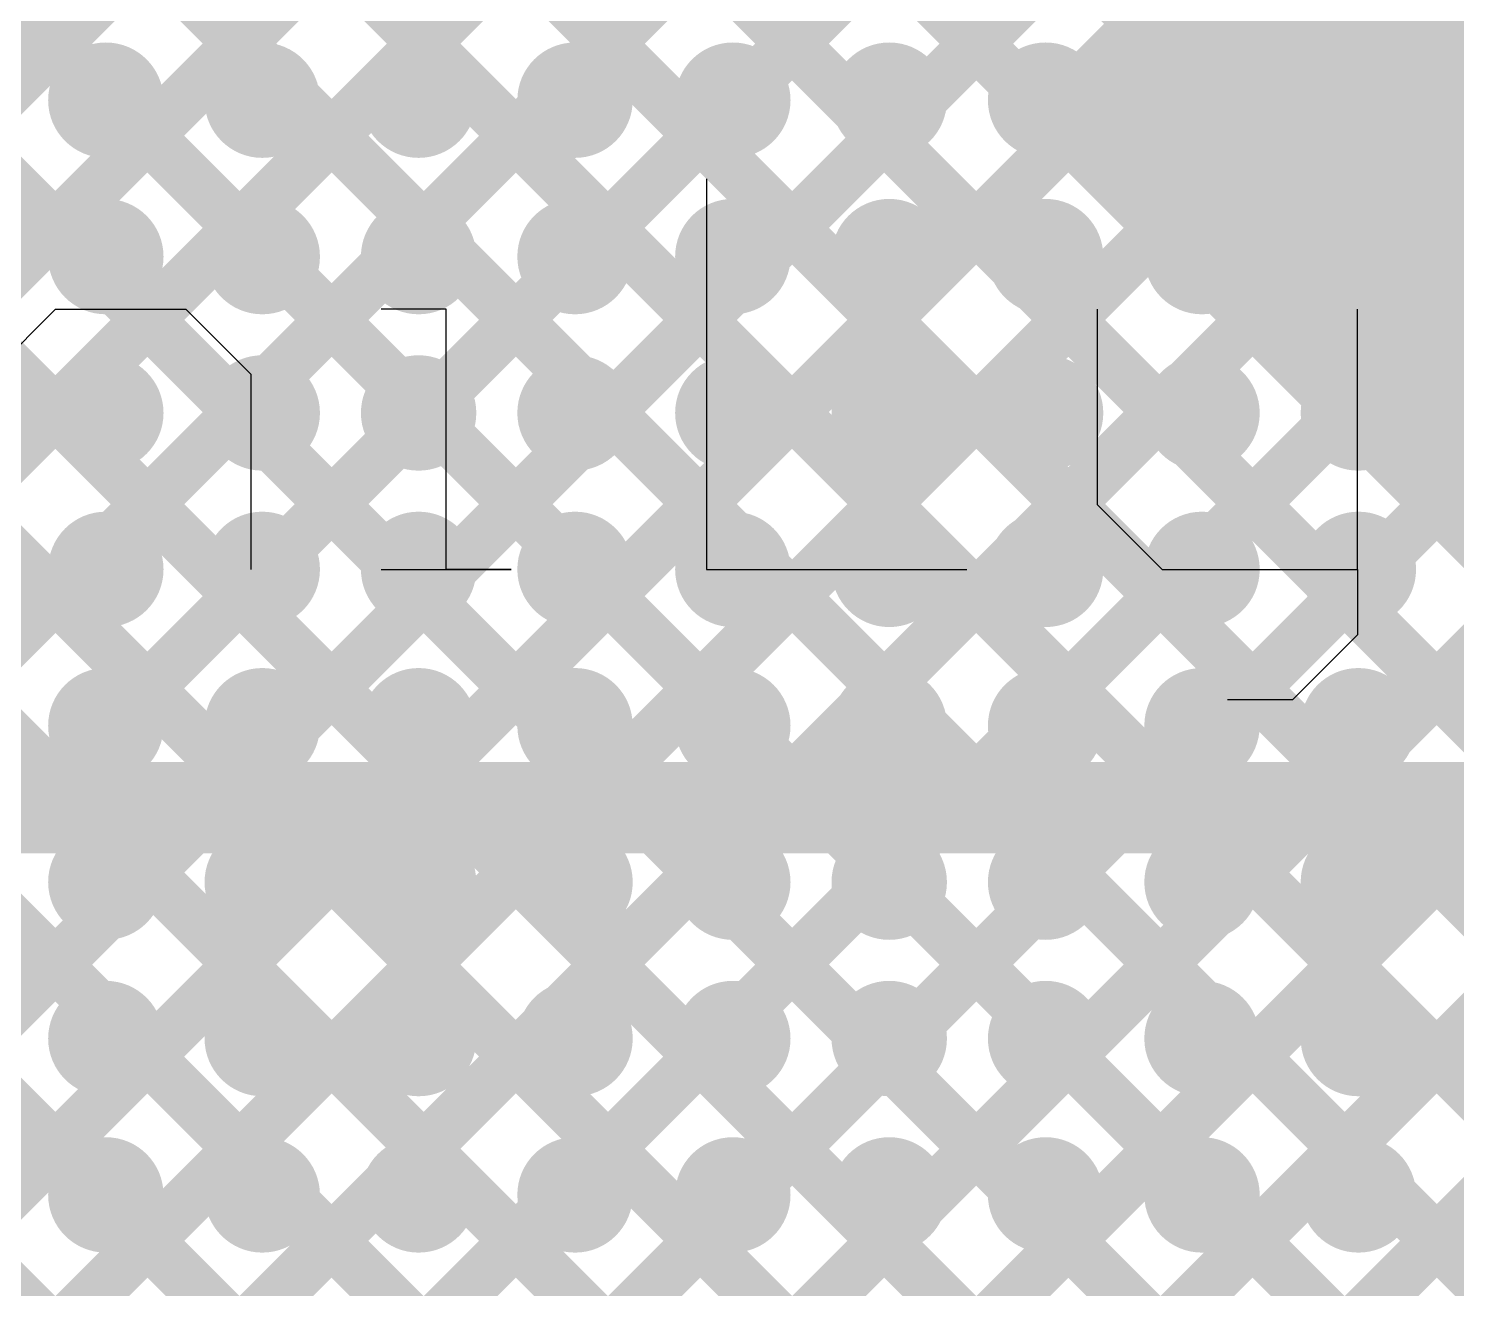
# Model space of a CAD drawing. Header units: millimetres. Extents: x -0.28 to 3.03, y -0.05 to 3.12.
# Drawn here: x 0.9799 to 1.1991, y 1.2116 to 1.4051 of the extents above; entities that cross this region are included whole.
import ezdxf

# ---------------------------------------------------------------- set-up
doc = ezdxf.new("R2010")
doc.units = ezdxf.units.MM
doc.header["$MEASUREMENT"] = 0
for name, color, linetype in [('BottomLayer', 5, 'Continuous'), ('BottomPaste', 16, 'Continuous'), ('BottomSolder', 6, 'Continuous'), ('TopLayer', 1, 'Continuous'), ('TopOverlay', 2, 'Continuous'), ('ViaHoleLayer', 16, 'Continuous')]:
    doc.layers.add(name, color=color, linetype=linetype)

# ---------------------------------------------------------------- blocks, each defined once
blk = doc.blocks.new('2835_LED_B_9')
at = {"layer": 'BottomLayer'}
for points in [[(-0.06722, 0.04606), (-0.02037, 0.04606), (-0.02037, -0.04606), (-0.06722, -0.04606)], [(-0.00069, 0.04606), (0.08829, 0.04606), (0.08829, -0.04606), (-0.00069, -0.04606)]]:
    blk.add_hatch(color=5, dxfattribs=at).paths.add_polyline_path(points)
at = {"layer": 'BottomPaste'}
for points in [[(-0.06722, 0.04606), (-0.02037, 0.04606), (-0.02037, -0.04606), (-0.06722, -0.04606)], [(-0.00069, 0.04606), (0.08829, 0.04606), (0.08829, -0.04606), (-0.00069, -0.04606)]]:
    blk.add_hatch(color=16, dxfattribs=at).paths.add_polyline_path(points)
at = {"layer": 'BottomSolder'}
for points in [[(-0.07122, 0.05006), (-0.01637, 0.05006), (-0.01637, -0.05006), (-0.07122, -0.05006)], [(-0.00469, 0.05006), (0.09229, 0.05006), (0.09229, -0.05006), (-0.00469, -0.05006)]]:
    blk.add_hatch(color=6, dxfattribs=at).paths.add_polyline_path(points)

msp = doc.modelspace()

# ---------------------------------------------------------------- hatches: boundary and pattern name
at = {"layer": 'BottomLayer'}
for points in [[(1.08467, 1.46611), (1.09033, 1.47177), (1.28734, 1.27475), (1.28169, 1.26909)], [(0.90042, 1.22871), (0.89476, 1.23436), (1.13145, 1.47106), (1.13711, 1.4654)], [(1.05768, 1.46482), (1.06333, 1.47048), (1.28568, 1.24813), (1.28002, 1.24247)], [(0.90044, 1.31358), (0.89478, 1.31924), (1.04412, 1.46857), (1.04977, 1.46291)], [(0.90152, 1.28638), (0.89587, 1.29204), (1.07164, 1.46781), (1.07729, 1.46215)], [(0.90185, 1.25843), (0.8962, 1.26408), (1.10018, 1.46806), (1.10583, 1.46241)], [(1.03223, 1.46198), (1.03788, 1.46764), (1.28134, 1.22418), (1.27568, 1.21853)], [(1.11614, 1.46292), (1.1218, 1.46858), (1.28724, 1.30314), (1.28158, 1.29748)], [(0.91379, 1.21379), (0.90813, 1.21945), (1.14167, 1.45299), (1.14733, 1.44733)], [(1.02248, 1.44344), (1.02814, 1.4491), (1.26376, 1.21348), (1.2581, 1.20782)], [(0.92071, 1.19243), (0.91506, 1.19809), (1.16302, 1.44606), (1.16868, 1.4404)], [(0.92738, 1.17082), (0.92173, 1.17648), (1.1911, 1.44585), (1.19676, 1.44019)], [(0.99833, 1.43931), (1.00398, 1.44497), (1.26034, 1.18861), (1.25469, 1.18295)], [(0.94216, 1.15731), (0.9365, 1.16297), (1.20767, 1.43414), (1.21333, 1.42848)], [(0.98236, 1.42699), (0.98802, 1.43265), (1.24639, 1.17428), (1.24073, 1.16862)], [(0.96194, 1.41913), (0.96759, 1.42479), (1.2387, 1.15369), (1.23304, 1.14803)], [(0.95822, 1.14509), (0.95256, 1.15074), (1.22278, 1.42096), (1.22844, 1.41531)], [(0.95822, 1.14509), (0.95256, 1.15074), (1.22278, 1.42096), (1.22844, 1.41531)], [(0.96623, 1.12482), (0.96058, 1.13047), (1.23646, 1.40635), (1.24211, 1.4007)], [(0.95439, 1.39839), (0.96005, 1.40405), (1.21796, 1.14614), (1.2123, 1.14048)], [(0.9365, 1.388), (0.94216, 1.39366), (1.20742, 1.1284), (1.20177, 1.12274)], [(0.98692, 1.11722), (0.98127, 1.12288), (1.24869, 1.3903), (1.25434, 1.38464)], [(0.92443, 1.3718), (0.93008, 1.37745), (1.19142, 1.11612), (1.18576, 1.11046)], [(0.99668, 1.0987), (0.99102, 1.10435), (1.25941, 1.37274), (1.26507, 1.36708)], [(0.91572, 1.35221), (0.92138, 1.35787), (1.17169, 1.10756), (1.16603, 1.1019)], [(1.02493, 1.09866), (1.01928, 1.10432), (1.2685, 1.35355), (1.27416, 1.34789)], [(0.9095, 1.33015), (0.91516, 1.33581), (1.14947, 1.1015), (1.14381, 1.09584)], [(1.03823, 1.08368), (1.03257, 1.08933), (1.27577, 1.33253), (1.28142, 1.32687)], [(0.89253, 1.31883), (0.89819, 1.32449), (1.13691, 1.08577), (1.13125, 1.08012)], [(1.06081, 1.07797), (1.05515, 1.08363), (1.27908, 1.30756), (1.28474, 1.3019)], [(0.89558, 1.28751), (0.90123, 1.29316), (1.11283, 1.08157), (1.10717, 1.07591)]]:
    msp.add_hatch(color=5, dxfattribs=at).paths.add_polyline_path(points)
h = msp.add_hatch(color=5, dxfattribs=at)
edge = h.paths.add_edge_path()
edge.add_arc((0.99172, 1.39408), 0.00886, 0, 360)
h = msp.add_hatch(color=5, dxfattribs=at)
edge = h.paths.add_edge_path()
edge.add_arc((1.01574, 1.39408), 0.00886, 0, 360)
h = msp.add_hatch(color=5, dxfattribs=at)
edge = h.paths.add_edge_path()
edge.add_arc((1.03975, 1.39408), 0.00886, 0, 360)
h = msp.add_hatch(color=5, dxfattribs=at)
edge = h.paths.add_edge_path()
edge.add_arc((1.06377, 1.39408), 0.00886, 0, 360)
h = msp.add_hatch(color=5, dxfattribs=at)
edge = h.paths.add_edge_path()
edge.add_arc((1.088, 1.39408), 0.00886, 0, 360)
h = msp.add_hatch(color=5, dxfattribs=at)
edge = h.paths.add_edge_path()
edge.add_arc((1.11202, 1.39408), 0.00886, 0, 360)
h = msp.add_hatch(color=5, dxfattribs=at)
edge = h.paths.add_edge_path()
edge.add_arc((1.13603, 1.39408), 0.00886, 0, 360)
h = msp.add_hatch(color=5, dxfattribs=at)
edge = h.paths.add_edge_path()
edge.add_arc((1.16005, 1.39408), 0.00886, 0, 360)
h = msp.add_hatch(color=5, dxfattribs=at)
edge = h.paths.add_edge_path()
edge.add_arc((1.18406, 1.39408), 0.00886, 0, 360)
h = msp.add_hatch(color=5, dxfattribs=at)
edge = h.paths.add_edge_path()
edge.add_arc((0.99172, 1.37006), 0.00886, 0, 360)
h = msp.add_hatch(color=5, dxfattribs=at)
edge = h.paths.add_edge_path()
edge.add_arc((1.01574, 1.37006), 0.00886, 0, 360)
h = msp.add_hatch(color=5, dxfattribs=at)
edge = h.paths.add_edge_path()
edge.add_arc((1.03975, 1.37006), 0.00886, 0, 360)
h = msp.add_hatch(color=5, dxfattribs=at)
edge = h.paths.add_edge_path()
edge.add_arc((1.06377, 1.37006), 0.00886, 0, 360)
h = msp.add_hatch(color=5, dxfattribs=at)
edge = h.paths.add_edge_path()
edge.add_arc((1.088, 1.37006), 0.00886, 0, 360)
h = msp.add_hatch(color=5, dxfattribs=at)
edge = h.paths.add_edge_path()
edge.add_arc((1.11202, 1.37006), 0.00886, 0, 360)
h = msp.add_hatch(color=5, dxfattribs=at)
edge = h.paths.add_edge_path()
edge.add_arc((1.13603, 1.37006), 0.00886, 0, 360)
h = msp.add_hatch(color=5, dxfattribs=at)
edge = h.paths.add_edge_path()
edge.add_arc((1.16005, 1.37006), 0.00886, 0, 360)
h = msp.add_hatch(color=5, dxfattribs=at)
edge = h.paths.add_edge_path()
edge.add_arc((1.18406, 1.37006), 0.00886, 0, 360)
h = msp.add_hatch(color=5, dxfattribs=at)
edge = h.paths.add_edge_path()
edge.add_arc((0.99172, 1.34605), 0.00886, 0, 360)
h = msp.add_hatch(color=5, dxfattribs=at)
edge = h.paths.add_edge_path()
edge.add_arc((1.01574, 1.34605), 0.00886, 0, 360)
h = msp.add_hatch(color=5, dxfattribs=at)
edge = h.paths.add_edge_path()
edge.add_arc((1.03975, 1.34605), 0.00886, 0, 360)
h = msp.add_hatch(color=5, dxfattribs=at)
edge = h.paths.add_edge_path()
edge.add_arc((1.06377, 1.34605), 0.00886, 0, 360)
h = msp.add_hatch(color=5, dxfattribs=at)
edge = h.paths.add_edge_path()
edge.add_arc((1.088, 1.34605), 0.00886, 0, 360)
h = msp.add_hatch(color=5, dxfattribs=at)
edge = h.paths.add_edge_path()
edge.add_arc((1.11202, 1.34605), 0.00886, 0, 360)
h = msp.add_hatch(color=5, dxfattribs=at)
edge = h.paths.add_edge_path()
edge.add_arc((1.13603, 1.34605), 0.00886, 0, 360)
h = msp.add_hatch(color=5, dxfattribs=at)
edge = h.paths.add_edge_path()
edge.add_arc((1.16005, 1.34605), 0.00886, 0, 360)
h = msp.add_hatch(color=5, dxfattribs=at)
edge = h.paths.add_edge_path()
edge.add_arc((1.18406, 1.34605), 0.00886, 0, 360)
h = msp.add_hatch(color=5, dxfattribs=at)
edge = h.paths.add_edge_path()
edge.add_arc((0.99172, 1.32203), 0.00886, 0, 360)
h = msp.add_hatch(color=5, dxfattribs=at)
edge = h.paths.add_edge_path()
edge.add_arc((1.01574, 1.32203), 0.00886, 0, 360)
h = msp.add_hatch(color=5, dxfattribs=at)
edge = h.paths.add_edge_path()
edge.add_arc((1.03975, 1.32203), 0.00886, 0, 360)
h = msp.add_hatch(color=5, dxfattribs=at)
edge = h.paths.add_edge_path()
edge.add_arc((1.06377, 1.32203), 0.00886, 0, 360)
h = msp.add_hatch(color=5, dxfattribs=at)
edge = h.paths.add_edge_path()
edge.add_arc((1.088, 1.32203), 0.00886, 0, 360)
h = msp.add_hatch(color=5, dxfattribs=at)
edge = h.paths.add_edge_path()
edge.add_arc((1.11202, 1.32203), 0.00886, 0, 360)
h = msp.add_hatch(color=5, dxfattribs=at)
edge = h.paths.add_edge_path()
edge.add_arc((1.13603, 1.32203), 0.00886, 0, 360)
h = msp.add_hatch(color=5, dxfattribs=at)
edge = h.paths.add_edge_path()
edge.add_arc((1.16005, 1.32203), 0.00886, 0, 360)
h = msp.add_hatch(color=5, dxfattribs=at)
edge = h.paths.add_edge_path()
edge.add_arc((1.18406, 1.32203), 0.00886, 0, 360)
h = msp.add_hatch(color=5, dxfattribs=at)
edge = h.paths.add_edge_path()
edge.add_arc((0.99172, 1.29802), 0.00886, 0, 360)
h = msp.add_hatch(color=5, dxfattribs=at)
edge = h.paths.add_edge_path()
edge.add_arc((1.01574, 1.29802), 0.00886, 0, 360)
h = msp.add_hatch(color=5, dxfattribs=at)
edge = h.paths.add_edge_path()
edge.add_arc((1.03975, 1.29802), 0.00886, 0, 360)
h = msp.add_hatch(color=5, dxfattribs=at)
edge = h.paths.add_edge_path()
edge.add_arc((1.06377, 1.29802), 0.00886, 0, 360)
h = msp.add_hatch(color=5, dxfattribs=at)
edge = h.paths.add_edge_path()
edge.add_arc((1.088, 1.29802), 0.00886, 0, 360)
h = msp.add_hatch(color=5, dxfattribs=at)
edge = h.paths.add_edge_path()
edge.add_arc((1.11202, 1.29802), 0.00886, 0, 360)
h = msp.add_hatch(color=5, dxfattribs=at)
edge = h.paths.add_edge_path()
edge.add_arc((1.13603, 1.29802), 0.00886, 0, 360)
h = msp.add_hatch(color=5, dxfattribs=at)
edge = h.paths.add_edge_path()
edge.add_arc((1.16005, 1.29802), 0.00886, 0, 360)
h = msp.add_hatch(color=5, dxfattribs=at)
edge = h.paths.add_edge_path()
edge.add_arc((1.18406, 1.29802), 0.00886, 0, 360)
h = msp.add_hatch(color=5, dxfattribs=at)
edge = h.paths.add_edge_path()
edge.add_arc((0.99172, 1.274), 0.00886, 0, 360)
h = msp.add_hatch(color=5, dxfattribs=at)
edge = h.paths.add_edge_path()
edge.add_arc((1.01574, 1.274), 0.00886, 0, 360)
h = msp.add_hatch(color=5, dxfattribs=at)
edge = h.paths.add_edge_path()
edge.add_arc((1.03975, 1.274), 0.00886, 0, 360)
h = msp.add_hatch(color=5, dxfattribs=at)
edge = h.paths.add_edge_path()
edge.add_arc((1.06377, 1.274), 0.00886, 0, 360)
h = msp.add_hatch(color=5, dxfattribs=at)
edge = h.paths.add_edge_path()
edge.add_arc((1.088, 1.274), 0.00886, 0, 360)
h = msp.add_hatch(color=5, dxfattribs=at)
edge = h.paths.add_edge_path()
edge.add_arc((1.11202, 1.274), 0.00886, 0, 360)
h = msp.add_hatch(color=5, dxfattribs=at)
edge = h.paths.add_edge_path()
edge.add_arc((1.13603, 1.274), 0.00886, 0, 360)
h = msp.add_hatch(color=5, dxfattribs=at)
edge = h.paths.add_edge_path()
edge.add_arc((1.16005, 1.274), 0.00886, 0, 360)
h = msp.add_hatch(color=5, dxfattribs=at)
edge = h.paths.add_edge_path()
edge.add_arc((1.18406, 1.274), 0.00886, 0, 360)
h = msp.add_hatch(color=5, dxfattribs=at)
edge = h.paths.add_edge_path()
edge.add_arc((0.99172, 1.24998), 0.00886, 0, 360)
h = msp.add_hatch(color=5, dxfattribs=at)
edge = h.paths.add_edge_path()
edge.add_arc((1.01574, 1.24998), 0.00886, 0, 360)
h = msp.add_hatch(color=5, dxfattribs=at)
edge = h.paths.add_edge_path()
edge.add_arc((1.03975, 1.24998), 0.00886, 0, 360)
h = msp.add_hatch(color=5, dxfattribs=at)
edge = h.paths.add_edge_path()
edge.add_arc((1.06377, 1.24998), 0.00886, 0, 360)
h = msp.add_hatch(color=5, dxfattribs=at)
edge = h.paths.add_edge_path()
edge.add_arc((1.088, 1.24998), 0.00886, 0, 360)
h = msp.add_hatch(color=5, dxfattribs=at)
edge = h.paths.add_edge_path()
edge.add_arc((1.11202, 1.24998), 0.00886, 0, 360)
h = msp.add_hatch(color=5, dxfattribs=at)
edge = h.paths.add_edge_path()
edge.add_arc((1.13603, 1.24998), 0.00886, 0, 360)
h = msp.add_hatch(color=5, dxfattribs=at)
edge = h.paths.add_edge_path()
edge.add_arc((1.16005, 1.24998), 0.00886, 0, 360)
h = msp.add_hatch(color=5, dxfattribs=at)
edge = h.paths.add_edge_path()
edge.add_arc((1.18406, 1.24998), 0.00886, 0, 360)
h = msp.add_hatch(color=5, dxfattribs=at)
edge = h.paths.add_edge_path()
edge.add_arc((0.99172, 1.22597), 0.00886, 0, 360)
h = msp.add_hatch(color=5, dxfattribs=at)
edge = h.paths.add_edge_path()
edge.add_arc((1.01574, 1.22597), 0.00886, 0, 360)
h = msp.add_hatch(color=5, dxfattribs=at)
edge = h.paths.add_edge_path()
edge.add_arc((1.03975, 1.22597), 0.00886, 0, 360)
h = msp.add_hatch(color=5, dxfattribs=at)
edge = h.paths.add_edge_path()
edge.add_arc((1.06377, 1.22597), 0.00886, 0, 360)
h = msp.add_hatch(color=5, dxfattribs=at)
edge = h.paths.add_edge_path()
edge.add_arc((1.088, 1.22597), 0.00886, 0, 360)
h = msp.add_hatch(color=5, dxfattribs=at)
edge = h.paths.add_edge_path()
edge.add_arc((1.11202, 1.22597), 0.00886, 0, 360)
h = msp.add_hatch(color=5, dxfattribs=at)
edge = h.paths.add_edge_path()
edge.add_arc((1.13603, 1.22597), 0.00886, 0, 360)
h = msp.add_hatch(color=5, dxfattribs=at)
edge = h.paths.add_edge_path()
edge.add_arc((1.16005, 1.22597), 0.00886, 0, 360)
h = msp.add_hatch(color=5, dxfattribs=at)
edge = h.paths.add_edge_path()
edge.add_arc((1.18406, 1.22597), 0.00886, 0, 360)
at = {"layer": 'TopLayer'}
for points in [[(0.90152, 1.28638), (0.89587, 1.29204), (1.0803, 1.47647), (1.08596, 1.47082)], [(1.07997, 1.47081), (1.08563, 1.47646), (1.28734, 1.27475), (1.28169, 1.26909)], [(0.90185, 1.25843), (0.8962, 1.26408), (1.10604, 1.47393), (1.11169, 1.46827)], [(1.05408, 1.46842), (1.05973, 1.47407), (1.28568, 1.24813), (1.28002, 1.24247)], [(0.90044, 1.31358), (0.89478, 1.31924), (1.04868, 1.47314), (1.05434, 1.46748)], [(0.90042, 1.22871), (0.89476, 1.23436), (1.13145, 1.47106), (1.13711, 1.4654)], [(1.03223, 1.46198), (1.03788, 1.46764), (1.28134, 1.22418), (1.27568, 1.21853)], [(1.11614, 1.46292), (1.1218, 1.46858), (1.28724, 1.30314), (1.28158, 1.29748)], [(0.91379, 1.21379), (0.90813, 1.21945), (1.14167, 1.45299), (1.14733, 1.44733)], [(1.02248, 1.44344), (1.02814, 1.4491), (1.26376, 1.21348), (1.2581, 1.20782)], [(0.92071, 1.19243), (0.91506, 1.19809), (1.16302, 1.44606), (1.16868, 1.4404)], [(0.99833, 1.43931), (1.00398, 1.44497), (1.26034, 1.18861), (1.25469, 1.18295)], [(0.92738, 1.17082), (0.92173, 1.17648), (1.1857, 1.44045), (1.19135, 1.43479)], [(0.98236, 1.42699), (0.98802, 1.43265), (1.24639, 1.17428), (1.24073, 1.16862)], [(0.94216, 1.15731), (0.9365, 1.16297), (1.1989, 1.42536), (1.20455, 1.4197)], [(0.96194, 1.41913), (0.96759, 1.42479), (1.2387, 1.15369), (1.23304, 1.14803)], [(0.95822, 1.14509), (0.95256, 1.15074), (1.21118, 1.40936), (1.21684, 1.40371)], [(0.95822, 1.14509), (0.95256, 1.15074), (1.21118, 1.40936), (1.21684, 1.40371)], [(0.95439, 1.39839), (0.96005, 1.40405), (1.21927, 1.14483), (1.21362, 1.13917)], [(0.96623, 1.12482), (0.96058, 1.13047), (1.23138, 1.40128), (1.23704, 1.39562)], [(0.9365, 1.388), (0.94216, 1.39366), (1.20742, 1.1284), (1.20177, 1.12274)], [(0.98692, 1.11722), (0.98127, 1.12288), (1.239, 1.38061), (1.24466, 1.37496)], [(0.92443, 1.3718), (0.93008, 1.37745), (1.19142, 1.11612), (1.18576, 1.11046)], [(0.99668, 1.0987), (0.99102, 1.10435), (1.25781, 1.37114), (1.26347, 1.36549)], [(0.91572, 1.35221), (0.92138, 1.35787), (1.17169, 1.10756), (1.16603, 1.1019)], [(1.02493, 1.09866), (1.01928, 1.10432), (1.25764, 1.34268), (1.2633, 1.33703)], [(0.9095, 1.33015), (0.91516, 1.33581), (1.14947, 1.1015), (1.14381, 1.09584)], [(1.03823, 1.08368), (1.03257, 1.08933), (1.27239, 1.32915), (1.27805, 1.32349)], [(0.89253, 1.31883), (0.89819, 1.32449), (1.13691, 1.08577), (1.13125, 1.08012)], [(1.06081, 1.07797), (1.05515, 1.08363), (1.27908, 1.30756), (1.28474, 1.3019)], [(0.89558, 1.28751), (0.90123, 1.29316), (1.11283, 1.08157), (1.10717, 1.07591)]]:
    msp.add_hatch(color=1, dxfattribs=at).paths.add_polyline_path(points)
h = msp.add_hatch(color=1, dxfattribs=at)
edge = h.paths.add_edge_path()
edge.add_arc((0.99172, 1.39408), 0.00886, 0, 360)
h = msp.add_hatch(color=1, dxfattribs=at)
edge = h.paths.add_edge_path()
edge.add_arc((1.01574, 1.39408), 0.00886, 0, 360)
h = msp.add_hatch(color=1, dxfattribs=at)
edge = h.paths.add_edge_path()
edge.add_arc((1.03975, 1.39408), 0.00886, 0, 360)
h = msp.add_hatch(color=1, dxfattribs=at)
edge = h.paths.add_edge_path()
edge.add_arc((1.06377, 1.39408), 0.00886, 0, 360)
h = msp.add_hatch(color=1, dxfattribs=at)
edge = h.paths.add_edge_path()
edge.add_arc((1.088, 1.39408), 0.00886, 0, 360)
h = msp.add_hatch(color=1, dxfattribs=at)
edge = h.paths.add_edge_path()
edge.add_arc((1.11202, 1.39408), 0.00886, 0, 360)
h = msp.add_hatch(color=1, dxfattribs=at)
edge = h.paths.add_edge_path()
edge.add_arc((1.13603, 1.39408), 0.00886, 0, 360)
h = msp.add_hatch(color=1, dxfattribs=at)
edge = h.paths.add_edge_path()
edge.add_arc((1.16005, 1.39408), 0.00886, 0, 360)
h = msp.add_hatch(color=1, dxfattribs=at)
edge = h.paths.add_edge_path()
edge.add_arc((1.18406, 1.39408), 0.00886, 0, 360)
h = msp.add_hatch(color=1, dxfattribs=at)
edge = h.paths.add_edge_path()
edge.add_arc((0.99172, 1.37006), 0.00886, 0, 360)
h = msp.add_hatch(color=1, dxfattribs=at)
edge = h.paths.add_edge_path()
edge.add_arc((1.01574, 1.37006), 0.00886, 0, 360)
h = msp.add_hatch(color=1, dxfattribs=at)
edge = h.paths.add_edge_path()
edge.add_arc((1.03975, 1.37006), 0.00886, 0, 360)
h = msp.add_hatch(color=1, dxfattribs=at)
edge = h.paths.add_edge_path()
edge.add_arc((1.06377, 1.37006), 0.00886, 0, 360)
h = msp.add_hatch(color=1, dxfattribs=at)
edge = h.paths.add_edge_path()
edge.add_arc((1.088, 1.37006), 0.00886, 0, 360)
h = msp.add_hatch(color=1, dxfattribs=at)
edge = h.paths.add_edge_path()
edge.add_arc((1.11202, 1.37006), 0.00886, 0, 360)
h = msp.add_hatch(color=1, dxfattribs=at)
edge = h.paths.add_edge_path()
edge.add_arc((1.13603, 1.37006), 0.00886, 0, 360)
h = msp.add_hatch(color=1, dxfattribs=at)
edge = h.paths.add_edge_path()
edge.add_arc((1.16005, 1.37006), 0.00886, 0, 360)
h = msp.add_hatch(color=1, dxfattribs=at)
edge = h.paths.add_edge_path()
edge.add_arc((1.18406, 1.37006), 0.00886, 0, 360)
h = msp.add_hatch(color=1, dxfattribs=at)
edge = h.paths.add_edge_path()
edge.add_arc((0.99172, 1.34605), 0.00886, 0, 360)
h = msp.add_hatch(color=1, dxfattribs=at)
edge = h.paths.add_edge_path()
edge.add_arc((1.01574, 1.34605), 0.00886, 0, 360)
h = msp.add_hatch(color=1, dxfattribs=at)
edge = h.paths.add_edge_path()
edge.add_arc((1.03975, 1.34605), 0.00886, 0, 360)
h = msp.add_hatch(color=1, dxfattribs=at)
edge = h.paths.add_edge_path()
edge.add_arc((1.06377, 1.34605), 0.00886, 0, 360)
h = msp.add_hatch(color=1, dxfattribs=at)
edge = h.paths.add_edge_path()
edge.add_arc((1.088, 1.34605), 0.00886, 0, 360)
h = msp.add_hatch(color=1, dxfattribs=at)
edge = h.paths.add_edge_path()
edge.add_arc((1.11202, 1.34605), 0.00886, 0, 360)
h = msp.add_hatch(color=1, dxfattribs=at)
edge = h.paths.add_edge_path()
edge.add_arc((1.13603, 1.34605), 0.00886, 0, 360)
h = msp.add_hatch(color=1, dxfattribs=at)
edge = h.paths.add_edge_path()
edge.add_arc((1.16005, 1.34605), 0.00886, 0, 360)
h = msp.add_hatch(color=1, dxfattribs=at)
edge = h.paths.add_edge_path()
edge.add_arc((1.18406, 1.34605), 0.00886, 0, 360)
h = msp.add_hatch(color=1, dxfattribs=at)
edge = h.paths.add_edge_path()
edge.add_arc((0.99172, 1.32203), 0.00886, 0, 360)
h = msp.add_hatch(color=1, dxfattribs=at)
edge = h.paths.add_edge_path()
edge.add_arc((1.01574, 1.32203), 0.00886, 0, 360)
h = msp.add_hatch(color=1, dxfattribs=at)
edge = h.paths.add_edge_path()
edge.add_arc((1.03975, 1.32203), 0.00886, 0, 360)
h = msp.add_hatch(color=1, dxfattribs=at)
edge = h.paths.add_edge_path()
edge.add_arc((1.06377, 1.32203), 0.00886, 0, 360)
h = msp.add_hatch(color=1, dxfattribs=at)
edge = h.paths.add_edge_path()
edge.add_arc((1.088, 1.32203), 0.00886, 0, 360)
h = msp.add_hatch(color=1, dxfattribs=at)
edge = h.paths.add_edge_path()
edge.add_arc((1.11202, 1.32203), 0.00886, 0, 360)
h = msp.add_hatch(color=1, dxfattribs=at)
edge = h.paths.add_edge_path()
edge.add_arc((1.13603, 1.32203), 0.00886, 0, 360)
h = msp.add_hatch(color=1, dxfattribs=at)
edge = h.paths.add_edge_path()
edge.add_arc((1.16005, 1.32203), 0.00886, 0, 360)
h = msp.add_hatch(color=1, dxfattribs=at)
edge = h.paths.add_edge_path()
edge.add_arc((1.18406, 1.32203), 0.00886, 0, 360)
h = msp.add_hatch(color=1, dxfattribs=at)
edge = h.paths.add_edge_path()
edge.add_arc((0.99172, 1.29802), 0.00886, 0, 360)
h = msp.add_hatch(color=1, dxfattribs=at)
edge = h.paths.add_edge_path()
edge.add_arc((1.01574, 1.29802), 0.00886, 0, 360)
h = msp.add_hatch(color=1, dxfattribs=at)
edge = h.paths.add_edge_path()
edge.add_arc((1.03975, 1.29802), 0.00886, 0, 360)
h = msp.add_hatch(color=1, dxfattribs=at)
edge = h.paths.add_edge_path()
edge.add_arc((1.06377, 1.29802), 0.00886, 0, 360)
h = msp.add_hatch(color=1, dxfattribs=at)
edge = h.paths.add_edge_path()
edge.add_arc((1.088, 1.29802), 0.00886, 0, 360)
h = msp.add_hatch(color=1, dxfattribs=at)
edge = h.paths.add_edge_path()
edge.add_arc((1.11202, 1.29802), 0.00886, 0, 360)
h = msp.add_hatch(color=1, dxfattribs=at)
edge = h.paths.add_edge_path()
edge.add_arc((1.13603, 1.29802), 0.00886, 0, 360)
h = msp.add_hatch(color=1, dxfattribs=at)
edge = h.paths.add_edge_path()
edge.add_arc((1.16005, 1.29802), 0.00886, 0, 360)
h = msp.add_hatch(color=1, dxfattribs=at)
edge = h.paths.add_edge_path()
edge.add_arc((1.18406, 1.29802), 0.00886, 0, 360)
h = msp.add_hatch(color=1, dxfattribs=at)
edge = h.paths.add_edge_path()
edge.add_arc((0.99172, 1.274), 0.00886, 0, 360)
h = msp.add_hatch(color=1, dxfattribs=at)
edge = h.paths.add_edge_path()
edge.add_arc((1.01574, 1.274), 0.00886, 0, 360)
h = msp.add_hatch(color=1, dxfattribs=at)
edge = h.paths.add_edge_path()
edge.add_arc((1.03975, 1.274), 0.00886, 0, 360)
h = msp.add_hatch(color=1, dxfattribs=at)
edge = h.paths.add_edge_path()
edge.add_arc((1.06377, 1.274), 0.00886, 0, 360)
h = msp.add_hatch(color=1, dxfattribs=at)
edge = h.paths.add_edge_path()
edge.add_arc((1.088, 1.274), 0.00886, 0, 360)
h = msp.add_hatch(color=1, dxfattribs=at)
edge = h.paths.add_edge_path()
edge.add_arc((1.11202, 1.274), 0.00886, 0, 360)
h = msp.add_hatch(color=1, dxfattribs=at)
edge = h.paths.add_edge_path()
edge.add_arc((1.13603, 1.274), 0.00886, 0, 360)
h = msp.add_hatch(color=1, dxfattribs=at)
edge = h.paths.add_edge_path()
edge.add_arc((1.16005, 1.274), 0.00886, 0, 360)
h = msp.add_hatch(color=1, dxfattribs=at)
edge = h.paths.add_edge_path()
edge.add_arc((1.18406, 1.274), 0.00886, 0, 360)
h = msp.add_hatch(color=1, dxfattribs=at)
edge = h.paths.add_edge_path()
edge.add_arc((0.99172, 1.24998), 0.00886, 0, 360)
h = msp.add_hatch(color=1, dxfattribs=at)
edge = h.paths.add_edge_path()
edge.add_arc((1.01574, 1.24998), 0.00886, 0, 360)
h = msp.add_hatch(color=1, dxfattribs=at)
edge = h.paths.add_edge_path()
edge.add_arc((1.03975, 1.24998), 0.00886, 0, 360)
h = msp.add_hatch(color=1, dxfattribs=at)
edge = h.paths.add_edge_path()
edge.add_arc((1.06377, 1.24998), 0.00886, 0, 360)
h = msp.add_hatch(color=1, dxfattribs=at)
edge = h.paths.add_edge_path()
edge.add_arc((1.088, 1.24998), 0.00886, 0, 360)
h = msp.add_hatch(color=1, dxfattribs=at)
edge = h.paths.add_edge_path()
edge.add_arc((1.11202, 1.24998), 0.00886, 0, 360)
h = msp.add_hatch(color=1, dxfattribs=at)
edge = h.paths.add_edge_path()
edge.add_arc((1.13603, 1.24998), 0.00886, 0, 360)
h = msp.add_hatch(color=1, dxfattribs=at)
edge = h.paths.add_edge_path()
edge.add_arc((1.16005, 1.24998), 0.00886, 0, 360)
h = msp.add_hatch(color=1, dxfattribs=at)
edge = h.paths.add_edge_path()
edge.add_arc((1.18406, 1.24998), 0.00886, 0, 360)
h = msp.add_hatch(color=1, dxfattribs=at)
edge = h.paths.add_edge_path()
edge.add_arc((0.99172, 1.22597), 0.00886, 0, 360)
h = msp.add_hatch(color=1, dxfattribs=at)
edge = h.paths.add_edge_path()
edge.add_arc((1.01574, 1.22597), 0.00886, 0, 360)
h = msp.add_hatch(color=1, dxfattribs=at)
edge = h.paths.add_edge_path()
edge.add_arc((1.03975, 1.22597), 0.00886, 0, 360)
h = msp.add_hatch(color=1, dxfattribs=at)
edge = h.paths.add_edge_path()
edge.add_arc((1.06377, 1.22597), 0.00886, 0, 360)
h = msp.add_hatch(color=1, dxfattribs=at)
edge = h.paths.add_edge_path()
edge.add_arc((1.088, 1.22597), 0.00886, 0, 360)
h = msp.add_hatch(color=1, dxfattribs=at)
edge = h.paths.add_edge_path()
edge.add_arc((1.11202, 1.22597), 0.00886, 0, 360)
h = msp.add_hatch(color=1, dxfattribs=at)
edge = h.paths.add_edge_path()
edge.add_arc((1.13603, 1.22597), 0.00886, 0, 360)
h = msp.add_hatch(color=1, dxfattribs=at)
edge = h.paths.add_edge_path()
edge.add_arc((1.16005, 1.22597), 0.00886, 0, 360)
h = msp.add_hatch(color=1, dxfattribs=at)
edge = h.paths.add_edge_path()
edge.add_arc((1.18406, 1.22597), 0.00886, 0, 360)
at = {"layer": 'TopOverlay'}
msp.add_hatch(color=2, dxfattribs=at).paths.add_polyline_path([(0.96257, 1.27843), (0.96257, 1.29243), (1.83043, 1.29243), (1.83043, 1.27843)])
at = {"layer": 'ViaHoleLayer'}
h = msp.add_hatch(color=16, dxfattribs=at)
edge = h.paths.add_edge_path()
edge.add_arc((0.99172, 1.39408), 0.00591, 0, 360)
h = msp.add_hatch(color=16, dxfattribs=at)
edge = h.paths.add_edge_path()
edge.add_arc((1.01574, 1.39408), 0.00591, 0, 360)
h = msp.add_hatch(color=16, dxfattribs=at)
edge = h.paths.add_edge_path()
edge.add_arc((1.03975, 1.39408), 0.00591, 0, 360)
h = msp.add_hatch(color=16, dxfattribs=at)
edge = h.paths.add_edge_path()
edge.add_arc((1.06377, 1.39408), 0.00591, 0, 360)
h = msp.add_hatch(color=16, dxfattribs=at)
edge = h.paths.add_edge_path()
edge.add_arc((1.088, 1.39408), 0.00591, 0, 360)
h = msp.add_hatch(color=16, dxfattribs=at)
edge = h.paths.add_edge_path()
edge.add_arc((1.11202, 1.39408), 0.00591, 0, 360)
h = msp.add_hatch(color=16, dxfattribs=at)
edge = h.paths.add_edge_path()
edge.add_arc((1.13603, 1.39408), 0.00591, 0, 360)
h = msp.add_hatch(color=16, dxfattribs=at)
edge = h.paths.add_edge_path()
edge.add_arc((1.16005, 1.39408), 0.00591, 0, 360)
h = msp.add_hatch(color=16, dxfattribs=at)
edge = h.paths.add_edge_path()
edge.add_arc((1.18406, 1.39408), 0.00591, 0, 360)
h = msp.add_hatch(color=16, dxfattribs=at)
edge = h.paths.add_edge_path()
edge.add_arc((0.99172, 1.37006), 0.00591, 0, 360)
h = msp.add_hatch(color=16, dxfattribs=at)
edge = h.paths.add_edge_path()
edge.add_arc((1.01574, 1.37006), 0.00591, 0, 360)
h = msp.add_hatch(color=16, dxfattribs=at)
edge = h.paths.add_edge_path()
edge.add_arc((1.03975, 1.37006), 0.00591, 0, 360)
h = msp.add_hatch(color=16, dxfattribs=at)
edge = h.paths.add_edge_path()
edge.add_arc((1.06377, 1.37006), 0.00591, 0, 360)
h = msp.add_hatch(color=16, dxfattribs=at)
edge = h.paths.add_edge_path()
edge.add_arc((1.088, 1.37006), 0.00591, 0, 360)
h = msp.add_hatch(color=16, dxfattribs=at)
edge = h.paths.add_edge_path()
edge.add_arc((1.11202, 1.37006), 0.00591, 0, 360)
h = msp.add_hatch(color=16, dxfattribs=at)
edge = h.paths.add_edge_path()
edge.add_arc((1.13603, 1.37006), 0.00591, 0, 360)
h = msp.add_hatch(color=16, dxfattribs=at)
edge = h.paths.add_edge_path()
edge.add_arc((1.16005, 1.37006), 0.00591, 0, 360)
h = msp.add_hatch(color=16, dxfattribs=at)
edge = h.paths.add_edge_path()
edge.add_arc((1.18406, 1.37006), 0.00591, 0, 360)
h = msp.add_hatch(color=16, dxfattribs=at)
edge = h.paths.add_edge_path()
edge.add_arc((0.99172, 1.34605), 0.00591, 0, 360)
h = msp.add_hatch(color=16, dxfattribs=at)
edge = h.paths.add_edge_path()
edge.add_arc((1.01574, 1.34605), 0.00591, 0, 360)
h = msp.add_hatch(color=16, dxfattribs=at)
edge = h.paths.add_edge_path()
edge.add_arc((1.03975, 1.34605), 0.00591, 0, 360)
h = msp.add_hatch(color=16, dxfattribs=at)
edge = h.paths.add_edge_path()
edge.add_arc((1.06377, 1.34605), 0.00591, 0, 360)
h = msp.add_hatch(color=16, dxfattribs=at)
edge = h.paths.add_edge_path()
edge.add_arc((1.088, 1.34605), 0.00591, 0, 360)
h = msp.add_hatch(color=16, dxfattribs=at)
edge = h.paths.add_edge_path()
edge.add_arc((1.11202, 1.34605), 0.00591, 0, 360)
h = msp.add_hatch(color=16, dxfattribs=at)
edge = h.paths.add_edge_path()
edge.add_arc((1.13603, 1.34605), 0.00591, 0, 360)
h = msp.add_hatch(color=16, dxfattribs=at)
edge = h.paths.add_edge_path()
edge.add_arc((1.16005, 1.34605), 0.00591, 0, 360)
h = msp.add_hatch(color=16, dxfattribs=at)
edge = h.paths.add_edge_path()
edge.add_arc((1.18406, 1.34605), 0.00591, 0, 360)
h = msp.add_hatch(color=16, dxfattribs=at)
edge = h.paths.add_edge_path()
edge.add_arc((0.99172, 1.32203), 0.00591, 0, 360)
h = msp.add_hatch(color=16, dxfattribs=at)
edge = h.paths.add_edge_path()
edge.add_arc((1.01574, 1.32203), 0.00591, 0, 360)
h = msp.add_hatch(color=16, dxfattribs=at)
edge = h.paths.add_edge_path()
edge.add_arc((1.03975, 1.32203), 0.00591, 0, 360)
h = msp.add_hatch(color=16, dxfattribs=at)
edge = h.paths.add_edge_path()
edge.add_arc((1.06377, 1.32203), 0.00591, 0, 360)
h = msp.add_hatch(color=16, dxfattribs=at)
edge = h.paths.add_edge_path()
edge.add_arc((1.088, 1.32203), 0.00591, 0, 360)
h = msp.add_hatch(color=16, dxfattribs=at)
edge = h.paths.add_edge_path()
edge.add_arc((1.11202, 1.32203), 0.00591, 0, 360)
h = msp.add_hatch(color=16, dxfattribs=at)
edge = h.paths.add_edge_path()
edge.add_arc((1.13603, 1.32203), 0.00591, 0, 360)
h = msp.add_hatch(color=16, dxfattribs=at)
edge = h.paths.add_edge_path()
edge.add_arc((1.16005, 1.32203), 0.00591, 0, 360)
h = msp.add_hatch(color=16, dxfattribs=at)
edge = h.paths.add_edge_path()
edge.add_arc((1.18406, 1.32203), 0.00591, 0, 360)
h = msp.add_hatch(color=16, dxfattribs=at)
edge = h.paths.add_edge_path()
edge.add_arc((0.99172, 1.29802), 0.00591, 0, 360)
h = msp.add_hatch(color=16, dxfattribs=at)
edge = h.paths.add_edge_path()
edge.add_arc((1.01574, 1.29802), 0.00591, 0, 360)
h = msp.add_hatch(color=16, dxfattribs=at)
edge = h.paths.add_edge_path()
edge.add_arc((1.03975, 1.29802), 0.00591, 0, 360)
h = msp.add_hatch(color=16, dxfattribs=at)
edge = h.paths.add_edge_path()
edge.add_arc((1.06377, 1.29802), 0.00591, 0, 360)
h = msp.add_hatch(color=16, dxfattribs=at)
edge = h.paths.add_edge_path()
edge.add_arc((1.088, 1.29802), 0.00591, 0, 360)
h = msp.add_hatch(color=16, dxfattribs=at)
edge = h.paths.add_edge_path()
edge.add_arc((1.11202, 1.29802), 0.00591, 0, 360)
h = msp.add_hatch(color=16, dxfattribs=at)
edge = h.paths.add_edge_path()
edge.add_arc((1.13603, 1.29802), 0.00591, 0, 360)
h = msp.add_hatch(color=16, dxfattribs=at)
edge = h.paths.add_edge_path()
edge.add_arc((1.16005, 1.29802), 0.00591, 0, 360)
h = msp.add_hatch(color=16, dxfattribs=at)
edge = h.paths.add_edge_path()
edge.add_arc((1.18406, 1.29802), 0.00591, 0, 360)
h = msp.add_hatch(color=16, dxfattribs=at)
edge = h.paths.add_edge_path()
edge.add_arc((0.99172, 1.274), 0.00591, 0, 360)
h = msp.add_hatch(color=16, dxfattribs=at)
edge = h.paths.add_edge_path()
edge.add_arc((1.01574, 1.274), 0.00591, 0, 360)
h = msp.add_hatch(color=16, dxfattribs=at)
edge = h.paths.add_edge_path()
edge.add_arc((1.03975, 1.274), 0.00591, 0, 360)
h = msp.add_hatch(color=16, dxfattribs=at)
edge = h.paths.add_edge_path()
edge.add_arc((1.06377, 1.274), 0.00591, 0, 360)
h = msp.add_hatch(color=16, dxfattribs=at)
edge = h.paths.add_edge_path()
edge.add_arc((1.088, 1.274), 0.00591, 0, 360)
h = msp.add_hatch(color=16, dxfattribs=at)
edge = h.paths.add_edge_path()
edge.add_arc((1.11202, 1.274), 0.00591, 0, 360)
h = msp.add_hatch(color=16, dxfattribs=at)
edge = h.paths.add_edge_path()
edge.add_arc((1.13603, 1.274), 0.00591, 0, 360)
h = msp.add_hatch(color=16, dxfattribs=at)
edge = h.paths.add_edge_path()
edge.add_arc((1.16005, 1.274), 0.00591, 0, 360)
h = msp.add_hatch(color=16, dxfattribs=at)
edge = h.paths.add_edge_path()
edge.add_arc((1.18406, 1.274), 0.00591, 0, 360)
h = msp.add_hatch(color=16, dxfattribs=at)
edge = h.paths.add_edge_path()
edge.add_arc((0.99172, 1.24998), 0.00591, 0, 360)
h = msp.add_hatch(color=16, dxfattribs=at)
edge = h.paths.add_edge_path()
edge.add_arc((1.01574, 1.24998), 0.00591, 0, 360)
h = msp.add_hatch(color=16, dxfattribs=at)
edge = h.paths.add_edge_path()
edge.add_arc((1.03975, 1.24998), 0.00591, 0, 360)
h = msp.add_hatch(color=16, dxfattribs=at)
edge = h.paths.add_edge_path()
edge.add_arc((1.06377, 1.24998), 0.00591, 0, 360)
h = msp.add_hatch(color=16, dxfattribs=at)
edge = h.paths.add_edge_path()
edge.add_arc((1.088, 1.24998), 0.00591, 0, 360)
h = msp.add_hatch(color=16, dxfattribs=at)
edge = h.paths.add_edge_path()
edge.add_arc((1.11202, 1.24998), 0.00591, 0, 360)
h = msp.add_hatch(color=16, dxfattribs=at)
edge = h.paths.add_edge_path()
edge.add_arc((1.13603, 1.24998), 0.00591, 0, 360)
h = msp.add_hatch(color=16, dxfattribs=at)
edge = h.paths.add_edge_path()
edge.add_arc((1.16005, 1.24998), 0.00591, 0, 360)
h = msp.add_hatch(color=16, dxfattribs=at)
edge = h.paths.add_edge_path()
edge.add_arc((1.18406, 1.24998), 0.00591, 0, 360)
h = msp.add_hatch(color=16, dxfattribs=at)
edge = h.paths.add_edge_path()
edge.add_arc((0.99172, 1.22597), 0.00591, 0, 360)
h = msp.add_hatch(color=16, dxfattribs=at)
edge = h.paths.add_edge_path()
edge.add_arc((1.01574, 1.22597), 0.00591, 0, 360)
h = msp.add_hatch(color=16, dxfattribs=at)
edge = h.paths.add_edge_path()
edge.add_arc((1.03975, 1.22597), 0.00591, 0, 360)
h = msp.add_hatch(color=16, dxfattribs=at)
edge = h.paths.add_edge_path()
edge.add_arc((1.06377, 1.22597), 0.00591, 0, 360)
h = msp.add_hatch(color=16, dxfattribs=at)
edge = h.paths.add_edge_path()
edge.add_arc((1.088, 1.22597), 0.00591, 0, 360)
h = msp.add_hatch(color=16, dxfattribs=at)
edge = h.paths.add_edge_path()
edge.add_arc((1.11202, 1.22597), 0.00591, 0, 360)
h = msp.add_hatch(color=16, dxfattribs=at)
edge = h.paths.add_edge_path()
edge.add_arc((1.13603, 1.22597), 0.00591, 0, 360)
h = msp.add_hatch(color=16, dxfattribs=at)
edge = h.paths.add_edge_path()
edge.add_arc((1.16005, 1.22597), 0.00591, 0, 360)
h = msp.add_hatch(color=16, dxfattribs=at)
edge = h.paths.add_edge_path()
edge.add_arc((1.18406, 1.22597), 0.00591, 0, 360)

# ---------------------------------------------------------------- linework, layer by layer
at = {"layer": 'BottomLayer', "const_width": 0.008}
msp.add_lwpolyline([(1.19039, 1.44521, -0.209043), (1.28203, 1.31564)], format="xyb", dxfattribs=at)
at = {"layer": 'TopOverlay'}
for p, q in [((1.08396, 1.38198), (1.08396, 1.322)), ((0.974, 1.35199), (0.984, 1.36199)), ((0.984, 1.36199), (1.00399, 1.36199)), ((1.00399, 1.36199), (1.01399, 1.35199)), ((1.04398, 1.36199), (1.03398, 1.36199)), ((1.04398, 1.322), (1.04398, 1.36199)), ((1.14394, 1.36199), (1.14394, 1.332)), ((1.18393, 1.322), (1.18393, 1.36199)), ((1.01399, 1.35199), (1.01399, 1.322)), ((1.14394, 1.332), (1.15394, 1.322)), ((1.03398, 1.322), (1.05397, 1.322)), ((1.05397, 1.322), (1.04398, 1.322)), ((1.08396, 1.322), (1.12395, 1.322)), ((1.15394, 1.322), (1.18393, 1.322)), ((1.18393, 1.322), (1.18393, 1.312)), ((1.18393, 1.312), (1.17394, 1.30201)), ((1.17394, 1.30201), (1.16394, 1.30201))]:
    msp.add_line(p, q, dxfattribs=at)

# ---------------------------------------------------------------- block references
at = {"rotation": 225}
msp.add_blockref('2835_LED_B_9', (1.232, 1.422), dxfattribs=at)

doc.saveas('drawing.dxf')
